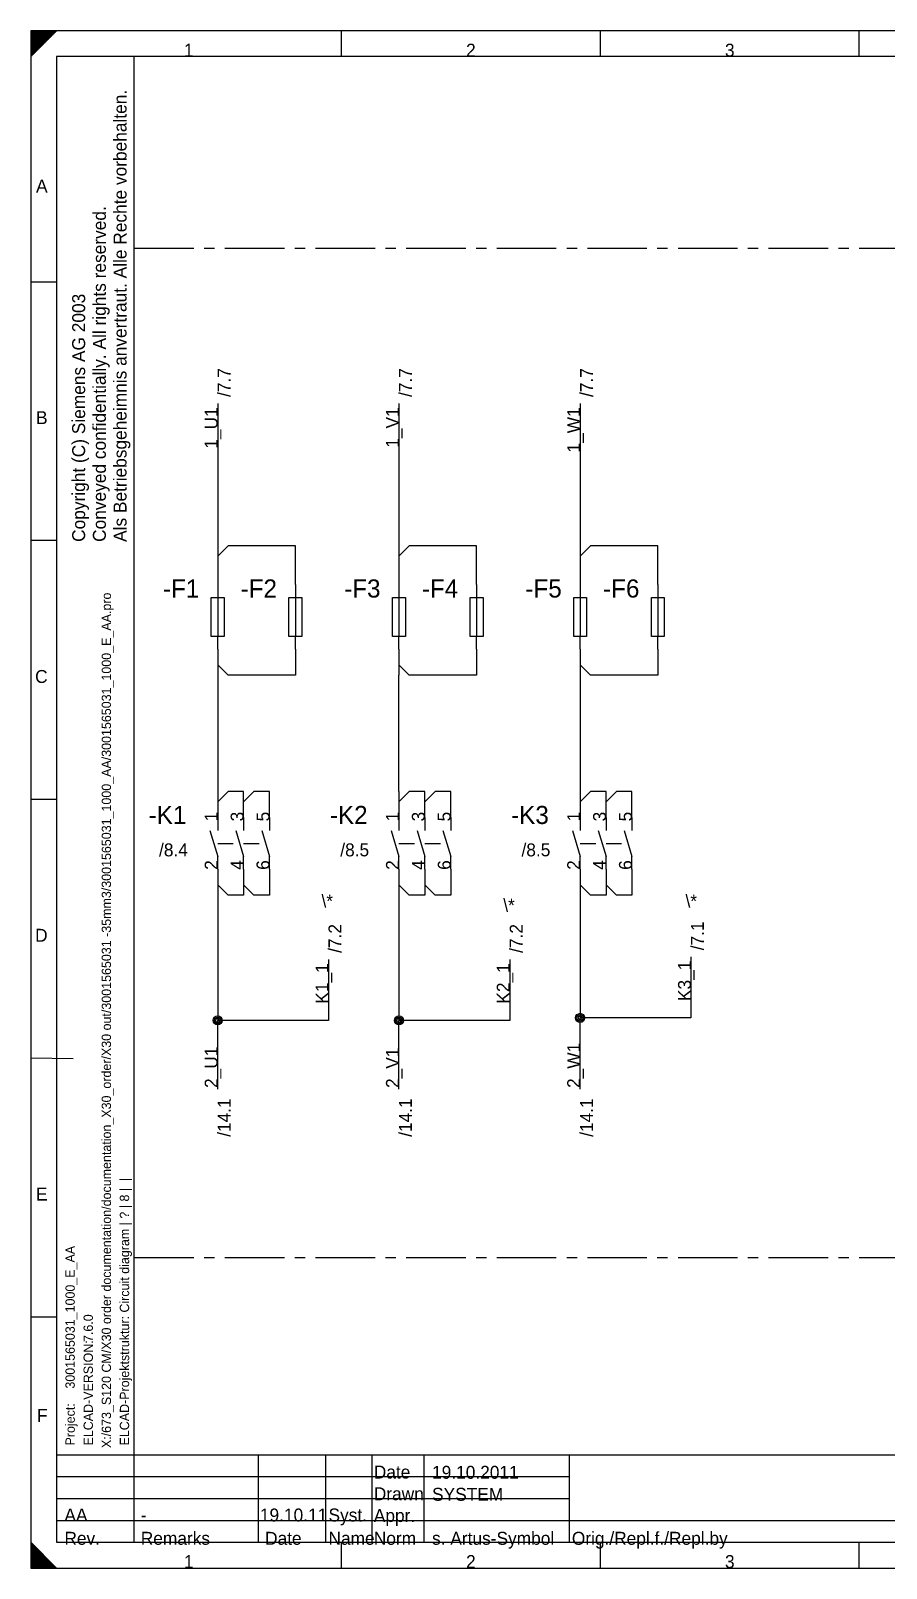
# Model space of a CAD drawing. Extents: x 0 to 420, y 0 to 297.
# Drawn here: x 0 to 165.2, y 0 to 297 of the extents above; entities that cross this region are included whole.
import ezdxf
from ezdxf.enums import TextEntityAlignment as Align

# ---------------------------------------------------------------- set-up
doc = ezdxf.new("R2010")
doc.units = 0
doc.header["$MEASUREMENT"] = 0
for name, pattern in [('LTY1', [0]), ('LTY4', [6, 3, -3]), ('LTY6', [17.5, 11.5, -2, 2, -2])]:
    doc.linetypes.add(name, pattern=pattern)
for name, color, linetype in [('GRAFIK', 7, 'LTY1'), ('PEN1', 7, 'LTY1'), ('PEN2', 7, 'LTY1'), ('PEN4', 7, 'LTY1'), ('PEN5', 7, 'LTY1'), ('PEN6', 7, 'LTY1'), ('SF', 7, 'LTY1'), ('SYMBOL', 7, 'LTY1')]:
    doc.layers.add(name, color=color, linetype=linetype)
doc.styles.add('NORMSCHRIFT', font='normwin')

# ---------------------------------------------------------------- blocks, each defined once
blk = doc.blocks.new('CD_FORM_AUD3')
at = {"layer": 'PEN1', "linetype": 'LTY1'}
for p, q in [((0, 297), (0, 0)), ((420, 297), (0, 297)), ((0, 297), (0, 292)), ((0, 292), (5, 297)), ((5, 297), (0, 297)), ((0, 297), (5, 297)), ((0, 296.95), (4.95, 296.95)), ((0, 296.9), (4.9, 296.9)), ((0, 296.85), (4.85, 296.85)), ((0, 296.8), (4.8, 296.8)), ((0, 296.75), (4.75, 296.75)), ((0, 296.7), (4.7, 296.7)), ((0, 296.65), (4.65, 296.65)), ((0, 296.6), (4.6, 296.6)), ((0, 296.55), (4.55, 296.55)), ((0, 296.5), (4.5, 296.5)), ((0, 296.45), (4.45, 296.45)), ((0, 296.4), (4.4, 296.4)), ((0, 296.35), (4.35, 296.35)), ((0, 296.3), (4.3, 296.3)), ((0, 296.25), (4.25, 296.25)), ((0, 296.2), (4.2, 296.2)), ((0, 296.15), (4.15, 296.15)), ((0, 296.1), (4.1, 296.1)), ((0, 296.05), (4.05, 296.05)), ((0, 296), (4, 296)), ((0, 295.95), (3.95, 295.95)), ((0, 295.9), (3.9, 295.9)), ((0, 295.85), (3.85, 295.85)), ((0, 295.8), (3.8, 295.8)), ((0, 295.75), (3.75, 295.75)), ((0, 295.7), (3.7, 295.7)), ((0, 295.65), (3.65, 295.65)), ((0, 295.6), (3.6, 295.6)), ((0, 295.55), (3.55, 295.55)), ((0, 295.5), (3.5, 295.5)), ((0, 295.45), (3.45, 295.45)), ((0, 295.4), (3.4, 295.4)), ((0, 295.35), (3.35, 295.35)), ((0, 295.3), (3.3, 295.3)), ((0, 295.25), (3.25, 295.25)), ((0, 295.2), (3.2, 295.2)), ((0, 295.15), (3.15, 295.15)), ((0, 295.1), (3.1, 295.1)), ((0, 295.05), (3.05, 295.05)), ((0, 295), (3, 295)), ((0, 294.95), (2.95, 294.95)), ((0, 294.9), (2.9, 294.9)), ((0, 294.85), (2.85, 294.85)), ((0, 294.8), (2.8, 294.8)), ((0, 294.75), (2.75, 294.75)), ((0, 294.7), (2.7, 294.7)), ((0, 294.65), (2.65, 294.65)), ((0, 294.6), (2.6, 294.6)), ((0, 294.55), (2.55, 294.55)), ((0, 294.5), (2.5, 294.5)), ((0, 294.45), (2.45, 294.45)), ((0, 294.4), (2.4, 294.4)), ((0, 294.35), (2.35, 294.35)), ((0, 294.3), (2.3, 294.3)), ((0, 294.25), (2.25, 294.25)), ((0, 294.2), (2.2, 294.2)), ((0, 294.15), (2.15, 294.15)), ((0, 294.1), (2.1, 294.1)), ((0, 294.05), (2.05, 294.05)), ((0, 294), (2, 294)), ((0, 293.95), (1.95, 293.95)), ((0, 293.9), (1.9, 293.9)), ((0, 293.85), (1.85, 293.85)), ((0, 293.8), (1.8, 293.8)), ((0, 293.75), (1.75, 293.75)), ((0, 293.7), (1.7, 293.7)), ((0, 293.65), (1.65, 293.65)), ((0, 293.6), (1.6, 293.6)), ((0, 293.55), (1.55, 293.55)), ((0, 293.5), (1.5, 293.5)), ((0, 293.45), (1.45, 293.45)), ((0, 293.4), (1.4, 293.4)), ((0, 293.35), (1.35, 293.35)), ((0, 293.3), (1.3, 293.3)), ((0, 293.25), (1.25, 293.25)), ((0, 293.2), (1.2, 293.2)), ((0, 293.15), (1.15, 293.15)), ((0, 293.1), (1.1, 293.1)), ((0, 293.05), (1.05, 293.05)), ((0, 293), (1, 293)), ((0, 292.95), (0.95, 292.95)), ((0, 292.9), (0.9, 292.9)), ((0, 292.85), (0.85, 292.85)), ((0, 292.8), (0.8, 292.8)), ((0, 292.75), (0.75, 292.75)), ((0, 292.7), (0.7, 292.7)), ((0, 292.65), (0.65, 292.65)), ((0, 292.6), (0.6, 292.6)), ((0, 292.55), (0.55, 292.55)), ((0, 292.5), (0.5, 292.5)), ((0, 292.45), (0.45, 292.45)), ((0, 292.4), (0.4, 292.4)), ((0, 292.35), (0.35, 292.35)), ((0, 292.3), (0.3, 292.3)), ((0, 292.25), (0.25, 292.25)), ((0, 292.2), (0.2, 292.2)), ((0, 292.15), (0.15, 292.15)), ((0, 292.1), (0.1, 292.1)), ((0, 292.05), (0.05, 292.05)), ((5, 0), (0, 5)), ((0, 5), (0, 0)), ((0, 4.95), (0.05, 4.95)), ((0, 4.9), (0.1, 4.9)), ((0, 4.85), (0.15, 4.85)), ((0, 4.8), (0.2, 4.8)), ((0, 4.75), (0.25, 4.75)), ((0, 4.7), (0.3, 4.7)), ((0, 4.65), (0.35, 4.65)), ((0, 4.6), (0.4, 4.6)), ((0, 4.55), (0.45, 4.55)), ((0, 4.5), (0.5, 4.5)), ((0, 4.45), (0.55, 4.45)), ((0, 4.4), (0.6, 4.4)), ((0, 4.35), (0.65, 4.35)), ((0, 4.3), (0.7, 4.3)), ((0, 4.25), (0.75, 4.25)), ((0, 4.2), (0.8, 4.2)), ((0, 4.15), (0.85, 4.15)), ((0, 4.1), (0.9, 4.1)), ((0, 4.05), (0.95, 4.05)), ((0, 4), (1, 4)), ((0, 3.95), (1.05, 3.95)), ((0, 3.9), (1.1, 3.9)), ((0, 3.85), (1.15, 3.85)), ((0, 3.8), (1.2, 3.8)), ((0, 3.75), (1.25, 3.75)), ((0, 3.7), (1.3, 3.7)), ((0, 3.65), (1.35, 3.65)), ((0, 3.6), (1.4, 3.6)), ((0, 3.55), (1.45, 3.55)), ((0, 3.5), (1.5, 3.5)), ((0, 3.45), (1.55, 3.45)), ((0, 3.4), (1.6, 3.4)), ((0, 3.35), (1.65, 3.35)), ((0, 3.3), (1.7, 3.3)), ((0, 3.25), (1.75, 3.25)), ((0, 3.2), (1.8, 3.2)), ((0, 3.15), (1.85, 3.15)), ((0, 3.1), (1.9, 3.1)), ((0, 3.05), (1.95, 3.05)), ((0, 3), (2, 3)), ((0, 2.95), (2.05, 2.95)), ((0, 2.9), (2.1, 2.9)), ((0, 2.85), (2.15, 2.85)), ((0, 2.8), (2.2, 2.8)), ((0, 2.75), (2.25, 2.75)), ((0, 2.7), (2.3, 2.7)), ((0, 2.65), (2.35, 2.65)), ((0, 2.6), (2.4, 2.6)), ((0, 2.55), (2.45, 2.55)), ((0, 2.5), (2.5, 2.5)), ((0, 2.45), (2.55, 2.45)), ((0, 2.4), (2.6, 2.4)), ((0, 2.35), (2.65, 2.35)), ((0, 2.3), (2.7, 2.3)), ((0, 2.25), (2.75, 2.25)), ((0, 2.2), (2.8, 2.2)), ((0, 2.15), (2.85, 2.15)), ((0, 2.1), (2.9, 2.1)), ((0, 2.05), (2.95, 2.05)), ((0, 2), (3, 2)), ((0, 1.95), (3.05, 1.95)), ((0, 1.9), (3.1, 1.9)), ((0, 1.85), (3.15, 1.85)), ((0, 1.8), (3.2, 1.8)), ((0, 1.75), (3.25, 1.75)), ((0, 1.7), (3.3, 1.7)), ((0, 1.65), (3.35, 1.65)), ((0, 1.6), (3.4, 1.6)), ((0, 1.55), (3.45, 1.55)), ((0, 1.5), (3.5, 1.5)), ((0, 1.45), (3.55, 1.45)), ((0, 1.4), (3.6, 1.4)), ((0, 1.35), (3.65, 1.35)), ((0, 1.3), (3.7, 1.3)), ((0, 1.25), (3.75, 1.25)), ((0, 1.2), (3.8, 1.2)), ((0, 1.15), (3.85, 1.15)), ((0, 1.1), (3.9, 1.1)), ((0, 1.05), (3.95, 1.05)), ((0, 1), (4, 1)), ((0, 0.95), (4.05, 0.95)), ((0, 0.9), (4.1, 0.9)), ((0, 0.85), (4.15, 0.85)), ((0, 0.8), (4.2, 0.8)), ((0, 0.75), (4.25, 0.75)), ((0, 0.7), (4.3, 0.7)), ((0, 0.65), (4.35, 0.65)), ((0, 0.6), (4.4, 0.6)), ((0, 0.55), (4.45, 0.55)), ((0, 0.5), (4.5, 0.5)), ((0, 0.45), (4.55, 0.45)), ((0, 0.4), (4.6, 0.4)), ((0, 0.35), (4.65, 0.35)), ((0, 0.3), (4.7, 0.3)), ((0, 0.25), (4.75, 0.25)), ((0, 0.2), (4.8, 0.2)), ((0, 0.15), (4.85, 0.15)), ((0, 0.1), (4.9, 0.1)), ((0, 0.05), (4.95, 0.05)), ((0, 0), (420, 0)), ((0, 0), (5, 0))]:
    blk.add_line(p, q, dxfattribs=at)
at = {"layer": 'PEN5', "linetype": 'LTY1'}
for p, q in [((415, 292), (5, 292)), ((5, 292), (5, 5)), ((20, 21.9), (20, 292)), ((5, 21.9), (415, 21.9)), ((5, 5), (415, 5))]:
    blk.add_line(p, q, dxfattribs=at)
at = {"layer": 'PEN6', "linetype": 'LTY1'}
for p, q in [((60, 292), (60, 297)), ((110, 292), (110, 297)), ((160, 292), (160, 297)), ((5, 248.4), (0, 248.4)), ((5, 198.5), (0, 198.5)), ((5, 148.5), (0, 148.5)), ((8.2, 98.4), (0, 98.5)), ((5, 48.5), (0, 48.5)), ((20, 5), (20, 21.9)), ((44, 5), (44, 21.9)), ((57, 5), (57, 21.9)), ((65.9, 21.9), (65.9, 5)), ((76, 5), (76, 21.9)), ((103.95, 21.9), (103.95, 5)), ((5, 17.68), (103.92, 17.68)), ((5, 13.45), (103.92, 13.45)), ((5, 9.2), (228.35, 9.2)), ((60, 0), (60, 5)), ((110, 0), (110, 5)), ((160, 0), (160, 5))]:
    blk.add_line(p, q, dxfattribs=at)
at = {"layer": 'PEN2', "style": 'NORMSCHRIFT'}
for s, p in [('1', (30.5, 292)), ('2', (85, 292)), ('3', (135, 292)), ('1', (30.5, 0)), ('2', (85, 0)), ('3', (135, 0))]:
    blk.add_text(s, height=2.5, dxfattribs=at).set_placement(p, align=Align.CENTER)
for s, p in [('Als Betriebsgeheimnis anvertraut. Alle Rechte vorbehalten.', (18.5, 198.25)), ('Conveyed confidentially. All rights reserved.', (14.5, 198.25))]:
    blk.add_text(s, height=2.5, rotation=90, dxfattribs=at).set_placement(p)
for s, p in [('A', (3.25, 265.75)), ('B', (3.25, 221)), ('C', (3.25, 171)), ('D', (3.25, 121)), ('E', (3.25, 71)), ('F', (3.25, 28.25))]:
    blk.add_text(s, height=2.5, dxfattribs=at).set_placement(p, align=Align.RIGHT)
for s, p in [('Date', (66.25, 17.3)), ('Drawn', (66.25, 13.1)), ('Appr.', (66.25, 8.9)), ('Rev.', (6.5, 4.5)), ('Remarks', (21.25, 4.5)), ('Date', (45.25, 4.5)), ('Name', (57.5, 4.5)), ('Norm', (66.25, 4.5))]:
    blk.add_text(s, height=2.5, dxfattribs=at).set_placement(p)
at = {"layer": 'PEN2', "style": 'NORMSCHRIFT', "flags": 8}
blk.add_attdef('CODE_178', (10.5, 198.25), '', height=2.5, rotation=90, dxfattribs=at)
for tag, p in [('CODE_520', (6.5, 17.25)), ('CODE_521', (21.25, 17.25)), ('CODE_522', (44.25, 17.25)), ('CODE_523', (57.5, 17.25)), ('CODE_170', (77.5, 17.25)), ('CODE_67', (106.75, 17.25)), ('CODE_66', (231.25, 17.25)), ('CODE_505', (299.25, 17.2)), ('CODE_1003', (370, 17.25)), ('CODE_1003', (398.15, 17.2)), ('CODE_524', (6.5, 13)), ('CODE_525', (21.25, 13)), ('CODE_526', (44.25, 13)), ('CODE_527', (57.5, 13)), ('CODE_171', (77.5, 13)), ('CODE_175', (106.75, 13)), ('CODE_65', (231.25, 13)), ('CODE_506', (299.25, 13.2)), ('CODE_1003', (369.95, 13)), ('CODE_528', (6.5, 9)), ('CODE_529', (21.25, 9)), ('CODE_530', (44.25, 9)), ('CODE_531', (57.5, 9)), ('CODE_172', (77.5, 9)), ('CODE_176', (106.75, 9)), ('CODE_166', (231.25, 9)), ('CODE_532', (297.75, 8.5)), ('CODE_534', (307.75, 8.5)), ('CODE_536', (321.75, 8.5)), ('CODE_68', (337.25, 6.5)), ('CODE_62', (408.25, 9)), ('CODE_70', (408.25, 9)), ('CODE_173', (77.5, 4.5)), ('CODE_73', (104.5, 4.5)), ('CODE_533', (297.75, 4.5)), ('CODE_535', (307.75, 4.5)), ('CODE_537', (321.75, 4.5))]:
    blk.add_attdef(tag, p, '', height=2.5, dxfattribs=at)
for tag, p in [('CODE_554', (362.8, 17.2)), ('CODE_507', (316, 6.5))]:
    blk.add_attdef(tag, text='', height=2.5, dxfattribs=at).set_placement(p, align=Align.CENTER)
for tag, p in [('CODE_1003', (396.75, 17.2)), ('CODE_1003', (396.75, 13)), ('CODE_512', (294.25, 6.7)), ('CODE_71', (407.75, 4.5))]:
    blk.add_attdef(tag, text='', height=2.5, dxfattribs=at).set_placement(p, align=Align.RIGHT)
at = {"layer": 'PEN4', "style": 'NORMSCHRIFT'}
for s, p in [('ELCAD-VERSION:', (12, 23.68)), ('Project:', (8.5, 23.68))]:
    blk.add_text(s, height=1.8, rotation=90, dxfattribs=at).set_placement(p)
at = {"layer": 'PEN4', "style": 'NORMSCHRIFT', "flags": 8}
for tag, p, height in [('CODE_400', (367.2, 278), 2), ('CODE_401', (367.2, 274.5), 2), ('CODE_402', (367.2, 271), 2), ('CODE_403', (367.2, 267.5), 2), ('CODE_404', (367.2, 264), 2), ('CODE_405', (367.2, 260.5), 2), ('CODE_406', (367.2, 257), 2), ('CODE_407', (367.2, 253.5), 2), ('CODE_408', (367.2, 250), 2), ('CODE_409', (367.2, 246.5), 2), ('CODE_410', (367.2, 243), 2), ('CODE_411', (367.2, 239.5), 2), ('CODE_412', (367.2, 236), 2), ('CODE_413', (367.2, 232.5), 2), ('CODE_414', (367.2, 229), 2), ('CODE_415', (367.2, 225.5), 2), ('CODE_416', (367.2, 222), 2), ('CODE_417', (367.2, 218.5), 2), ('CODE_418', (367.2, 215), 2), ('CODE_419', (367.2, 211.5), 2), ('CODE_420', (367.2, 208), 2), ('CODE_421', (367.2, 204.5), 2), ('CODE_422', (367.2, 201), 2), ('CODE_423', (367.2, 197.5), 2), ('CODE_424', (367.2, 194), 2), ('CODE_425', (367.2, 190.5), 2), ('CODE_426', (367.2, 187), 2), ('CODE_427', (367.2, 183.5), 2), ('CODE_428', (367.2, 180), 2), ('CODE_429', (367.2, 176.5), 2), ('CODE_430', (367.7, 165), 2), ('CODE_431', (367.7, 161.5), 2), ('CODE_432', (367.7, 158), 2), ('CODE_433', (367.7, 154.5), 2), ('CODE_434', (367.7, 151), 2), ('CODE_435', (367.7, 147.5), 2), ('CODE_436', (367.7, 144), 2), ('CODE_437', (367.7, 140.5), 2), ('CODE_438', (367.7, 137), 2), ('CODE_439', (367.7, 133.5), 2), ('CODE_440', (367.7, 130), 2), ('CODE_441', (367.7, 126.5), 2), ('CODE_442', (367.7, 123), 2), ('CODE_443', (367.7, 119.5), 2), ('CODE_444', (367.7, 116), 2), ('CODE_445', (367.7, 112.5), 2), ('CODE_446', (367.7, 109), 2), ('CODE_447', (367.7, 105.5), 2), ('CODE_448', (367.7, 102), 2), ('CODE_449', (367.7, 98.5), 2), ('CODE_450', (367.7, 95), 2), ('CODE_451', (367.7, 91.5), 2), ('CODE_452', (367.7, 88), 2), ('CODE_453', (367.7, 84.5), 2), ('CODE_454', (367.7, 81), 2), ('CODE_455', (367.7, 77.5), 2), ('CODE_456', (367.7, 74), 2), ('CODE_457', (367.7, 70.5), 2), ('CODE_458', (367.7, 67), 2), ('CODE_459', (367.7, 63.5), 2), ('CODE_460', (371.7, 55), 2), ('CODE_461', (371.7, 51.5), 2), ('CODE_462', (371.7, 48), 2), ('CODE_463', (371.7, 44.5), 2), ('CODE_464', (371.7, 41), 2), ('CODE_465', (371.7, 36.5), 2), ('CODE_466', (371.7, 33), 2), ('CODE_467', (371.7, 29.5), 2), ('CODE_468', (371.7, 26), 2), ('CODE_469', (371.7, 22.5), 2), ('CODE_76', (231.18, 5.2), 1.8), ('CODE_180', (262.68, 5.2), 1.8)]:
    blk.add_attdef(tag, p, '', height=height, dxfattribs=at)
for tag, p in [('CODE_189', (12, 43.67)), ('CODE_179', (8.5, 34.67)), ('CODE_2407', (15.5, 23.18)), ('CODE_64', (19, 23.68)), ('CODE_60', (19, 23.68)), ('CODE_63', (19, 23.68)), ('CODE_61', (19, 23.68)), ('CODE_57', (19, 23.68))]:
    blk.add_attdef(tag, p, '', height=1.8, rotation=90, dxfattribs=at)
for tag in ['CODE_190', 'CODE_372', 'CODE_373', 'CODE_39']:
    blk.add_attdef(tag, text='', height=2, dxfattribs=at).set_placement((364.4, 22.5), align=Align.RIGHT)
for tag, p in [('CODE_508', (206.5, 12)), ('CODE_509', (206.5, 9.5))]:
    blk.add_attdef(tag, text='', height=1.8, dxfattribs=at).set_placement(p, align=Align.CENTER)
blk = doc.blocks.new('FBAUD-MD')
at = {"layer": 'PEN1', "linetype": 'LTY6'}
for p, q in [((20, 255), (365, 255)), ((20, 60), (365, 60))]:
    blk.add_line(p, q, dxfattribs=at)
blk = doc.blocks.new('CD_K_ANO')
at = {"layer": 'PEN1', "linetype": 'LTY1'}
for p, q in [((0, 0), (0, -2.5)), ((-1.5, -2.5), (0, -7.5)), ((0, -10), (0, -7.5))]:
    blk.add_line(p, q, dxfattribs=at)
at = {"layer": 'PEN1', "style": 'NORMSCHRIFT', "flags": 8}
for tag in ['CODE_4', 'CODE_1', 'CODE_2']:
    blk.add_attdef(tag, text='', height=3.5, dxfattribs=at).set_placement((-6.05, -1.25), align=Align.RIGHT)
at = {"layer": 'PEN2', "style": 'NORMSCHRIFT', "flags": 8}
blk.add_attdef('CODE_21', (0, -0.75), '', height=2.5, rotation=90, dxfattribs=at)
for tag, p in [('CODE_10', (-5.75, -7.5)), ('CODE_3', (-5.75, -11))]:
    blk.add_attdef(tag, text='', height=2.5, dxfattribs=at).set_placement(p, align=Align.RIGHT)
blk.add_attdef('CODE_21', text='', height=2.5, rotation=90, dxfattribs=at).set_placement((0, -8.25), align=Align.RIGHT)
blk = doc.blocks.new('CD_K_ANO_N')
at = {"layer": 'PEN1', "linetype": 'LTY1'}
for p, q in [((0, 0), (0, -2.5)), ((-1.5, -2.5), (0, -7.5)), ((0, -10), (0, -7.5))]:
    blk.add_line(p, q, dxfattribs=at)
at = {"layer": 'PEN2', "style": 'NORMSCHRIFT', "flags": 8}
blk.add_attdef('CODE_21', (0, -0.75), '', height=2.5, rotation=90, dxfattribs=at)
for tag, p in [('CODE_10', (-5.75, -7.5)), ('CODE_3', (-5.75, -11))]:
    blk.add_attdef(tag, text='', height=2.5, dxfattribs=at).set_placement(p, align=Align.RIGHT)
blk.add_attdef('CODE_21', text='', height=2.5, rotation=90, dxfattribs=at).set_placement((0, -8.25), align=Align.RIGHT)
blk = doc.blocks.new('CD_F_F1')
at = {"layer": 'PEN1', "linetype": 'LTY1'}
for p, q in [((0, 0), (0, -2.5)), ((-1.25, -2.5), (1.25, -2.5)), ((-1.25, -10), (-1.25, -2.5)), ((0, -2.5), (0, -10)), ((1.25, -2.5), (1.25, -10)), ((1.25, -10), (-1.25, -10)), ((0, -12.5), (0, -10))]:
    blk.add_line(p, q, dxfattribs=at)
at = {"layer": 'PEN1', "style": 'NORMSCHRIFT', "flags": 8}
for tag in ['CODE_4', 'CODE_1', 'CODE_2']:
    blk.add_attdef(tag, text='', height=3.5, dxfattribs=at).set_placement((-8.55, -2.5), align=Align.RIGHT)
at = {"layer": 'PEN2', "style": 'NORMSCHRIFT', "flags": 8}
blk.add_attdef('CODE_21', (0, -1), '', height=2.5, rotation=90, dxfattribs=at)
for tag, p in [('CODE_31', (-8.25, -8.75)), ('CODE_3', (-8.25, -12.5)), ('CODE_40', (-8.25, -16.5))]:
    blk.add_attdef(tag, text='', height=2.5, dxfattribs=at).set_placement(p, align=Align.RIGHT)
blk.add_attdef('CODE_21', text='', height=2.5, rotation=90, dxfattribs=at).set_placement((0, -12), align=Align.RIGHT)
blk = doc.blocks.new('CD_POT_W1U')
at = {"layer": 'PEN2', "style": 'NORMSCHRIFT', "flags": 8}
blk.add_attdef('CODE_10', (2.5, 1.25), '', height=2.5, rotation=90, dxfattribs=at)
blk.add_attdef('CODE_4', text='', height=2.5, rotation=90, dxfattribs=at).set_placement((0, -0.75), align=Align.RIGHT)
blk = doc.blocks.new('CD_POT_W1D')
at = {"layer": 'PEN2', "style": 'NORMSCHRIFT', "flags": 8}
blk.add_attdef('CODE_4', (0, 0.25), '', height=2.5, rotation=90, dxfattribs=at)
blk.add_attdef('CODE_10', text='', height=2.5, rotation=90, dxfattribs=at).set_placement((2.5, -1.75), align=Align.RIGHT)

msp = doc.modelspace()

# ---------------------------------------------------------------- linework, layer by layer
at = {"layer": 'PEN1', "linetype": 'LTY1'}
for p, q in [((36.1, 225), (36.1, 197.5)), ((71.1, 225), (71.1, 197.5)), ((106.1, 225), (106.1, 197.5)), ((36.1, 197.5), (36.1, 190)), ((38.1, 197.5), (36.1, 195.5)), ((51.1, 197.5), (38.1, 197.5)), ((51.1, 190), (51.1, 197.5)), ((71.1, 197.5), (71.1, 190)), ((73.1, 197.5), (71.1, 195.5)), ((86.1, 197.5), (73.1, 197.5)), ((86.1, 190), (86.1, 197.5)), ((106.1, 197.5), (106.1, 190)), ((108.1, 197.5), (106.1, 195.5)), ((121.1, 197.5), (108.1, 197.5)), ((121.1, 190), (121.1, 197.5)), ((36.1, 177.5), (36.1, 172.5)), ((51.1, 177.5), (51.1, 172.5)), ((71.1, 177.5), (71.1, 172.5)), ((86.1, 177.5), (86.1, 172.5)), ((106.1, 177.5), (106.1, 172.5)), ((121.1, 177.5), (121.1, 172.5)), ((38.1, 172.5), (36.1, 174.5)), ((36.1, 172.5), (36.1, 150)), ((51.1, 172.5), (38.1, 172.5)), ((73.1, 172.5), (71.1, 174.5)), ((71.1, 150), (71.1, 172.5)), ((86.1, 172.5), (73.1, 172.5)), ((108.1, 172.5), (106.1, 174.5)), ((106.1, 172.5), (106.1, 150)), ((121.1, 172.5), (108.1, 172.5)), ((36.1, 150), (36.1, 145)), ((38.1, 150), (36.1, 148)), ((41.1, 150), (38.1, 150)), ((41.1, 145), (41.1, 150)), ((43.1, 150), (41.1, 148)), ((46.1, 150), (43.1, 150)), ((46.1, 145), (46.1, 150)), ((71.1, 150), (71.1, 145)), ((73.1, 150), (71.1, 148)), ((76.1, 150), (73.1, 150)), ((76.1, 145), (76.1, 150)), ((78.1, 150), (76.1, 148)), ((81.1, 150), (78.1, 150)), ((81.1, 145), (81.1, 150)), ((106.1, 150), (106.1, 145)), ((108.1, 150), (106.1, 148)), ((111.1, 150), (108.1, 150)), ((111.1, 145), (111.1, 150)), ((113.1, 150), (111.1, 148)), ((116.1, 150), (113.1, 150)), ((116.1, 145), (116.1, 150)), ((36.1, 135), (36.1, 130)), ((41.1, 135), (41.1, 130)), ((46.1, 135), (46.1, 130)), ((71.1, 135), (71.1, 130)), ((76.1, 135), (76.1, 130)), ((81.1, 135), (81.1, 130)), ((106.1, 135), (106.1, 130)), ((111.1, 135), (111.1, 130)), ((116.1, 135), (116.1, 130)), ((38.1, 130), (36.1, 132)), ((43.1, 130), (41.1, 132)), ((73.1, 130), (71.1, 132)), ((78.1, 130), (76.1, 132)), ((108.1, 130), (106.1, 132)), ((113.1, 130), (111.1, 132)), ((36.1, 130), (36.1, 105.8)), ((41.1, 130), (38.1, 130)), ((46.1, 130), (43.1, 130)), ((71.1, 130), (71.1, 105.8)), ((76.1, 130), (73.1, 130)), ((81.1, 130), (78.1, 130)), ((106.1, 130), (106.1, 106.3)), ((111.1, 130), (108.1, 130)), ((116.1, 130), (113.1, 130)), ((57.5, 117.6), (57.5, 105.8)), ((92.5, 117.6), (92.5, 105.8)), ((127.5, 118.1), (127.5, 106.3)), ((36.1, 92.5), (36.1, 105.8)), ((57.5, 105.8), (36.1, 105.8)), ((71.1, 92.5), (71.1, 105.8)), ((92.5, 105.8), (71.1, 105.8)), ((106.1, 92.5), (106.1, 106.3)), ((127.5, 106.3), (106.1, 106.3))]:
    msp.add_line(p, q, dxfattribs=at)
at = {"layer": 'PEN1', "linetype": 'LTY4'}
for p, q in [((36.1, 140), (41.1, 140)), ((41.1, 140), (46.1, 140)), ((71.1, 140), (76.1, 140)), ((76.1, 140), (81.1, 140)), ((106.1, 140), (111.1, 140)), ((111.1, 140), (116.1, 140))]:
    msp.add_line(p, q, dxfattribs=at)
at = {"layer": 'PEN1', "linetype": 'LTY1'}
for centre, radius in [((106.1, 106.3), 0.875), ((36.1, 105.8), 0.875), ((36.1, 105.8), 0.625), ((36.1, 105.8), 0.375), ((71.1, 105.8), 0.875), ((71.1, 105.8), 0.625), ((71.1, 105.8), 0.375), ((106.1, 106.3), 0.625), ((106.1, 106.3), 0.375)]:
    msp.add_circle(centre, radius, dxfattribs=at)

# ---------------------------------------------------------------- block references
at = {"layer": 'GRAFIK'}
msp.add_blockref('FBAUD-MD', (0, 0), dxfattribs=at)
at = {"layer": 'SF'}
ref = msp.add_blockref('CD_FORM_AUD3', (0, 0), dxfattribs=at)
ref.add_attrib('CODE_170', '19.10.2011', (77.5, 17.25), dxfattribs={"layer": 'PEN2', "height": 2.5, "style": 'NORMSCHRIFT', "flags": 8})
ref.add_attrib('CODE_171', 'SYSTEM', (77.5, 13), dxfattribs={"layer": 'PEN2', "height": 2.5, "style": 'NORMSCHRIFT', "flags": 8})
ref.add_attrib('CODE_173', 's. Artus-Symbol', (77.5, 4.5), dxfattribs={"layer": 'PEN2', "height": 2.5, "style": 'NORMSCHRIFT', "flags": 8})
ref.add_attrib('CODE_179', '3001565031_1000_E_AA', (8.5, 34.67), dxfattribs={"layer": 'PEN4', "height": 1.8, "rotation": 90, "style": 'NORMSCHRIFT', "flags": 8})
ref.add_attrib('CODE_189', '7.6.0', (12, 43.67), dxfattribs={"layer": 'PEN4', "height": 1.8, "rotation": 90, "style": 'NORMSCHRIFT', "flags": 8})
ref.add_attrib('CODE_528', 'AA', (6.5, 9), dxfattribs={"layer": 'PEN2', "height": 2.5, "style": 'NORMSCHRIFT', "flags": 8})
ref.add_attrib('CODE_529', '-', (21.25, 9), dxfattribs={"layer": 'PEN2', "height": 2.5, "style": 'NORMSCHRIFT', "flags": 8})
ref.add_attrib('CODE_530', '19.10.11', (44.25, 9), dxfattribs={"layer": 'PEN2', "height": 2.5, "style": 'NORMSCHRIFT', "flags": 8})
ref.add_attrib('CODE_531', 'Syst.', (57.5, 9), dxfattribs={"layer": 'PEN2', "height": 2.5, "style": 'NORMSCHRIFT', "flags": 8})
at = {"layer": 'SYMBOL'}
for name, p, values in [('CD_POT_W1U', (36.1, 225), {'CODE_4': '1_U1', 'CODE_10': '/7.7'}), ('CD_POT_W1U', (71.1, 225), {'CODE_4': '1_V1', 'CODE_10': '/7.7'}), ('CD_POT_W1U', (106.1, 225), {'CODE_4': '1_W1', 'CODE_10': '/7.7'}), ('CD_POT_W1U', (127.5, 118.1), {'CODE_4': 'K3_1', 'CODE_10': '/7.1'}), ('CD_POT_W1U', (57.5, 117.6), {'CODE_4': 'K1_1', 'CODE_10': '/7.2'}), ('CD_POT_W1U', (92.5, 117.6), {'CODE_4': 'K2_1', 'CODE_10': '/7.2'}), ('CD_POT_W1D', (106.1, 92.5), {'CODE_4': '2_W1', 'CODE_10': '/14.1'}), ('CD_POT_W1D', (36.1, 92.5), {'CODE_4': '2_U1', 'CODE_10': '/14.1'}), ('CD_POT_W1D', (71.1, 92.5), {'CODE_4': '2_V1', 'CODE_10': '/14.1'})]:
    msp.add_blockref(name, p, dxfattribs=at).add_auto_attribs(values)
for p in [(36.1, 190), (51.1, 190), (71.1, 190), (86.1, 190), (106.1, 190), (121.1, 190)]:
    msp.add_blockref('CD_F_F1', p, dxfattribs=at)
ref = msp.add_blockref('CD_K_ANO', (36.1, 145), dxfattribs=at)
ref.add_attrib('CODE_21', '1', (36.1, 144.25), dxfattribs={"layer": 'PEN2', "height": 2.5, "rotation": 90, "style": 'NORMSCHRIFT', "flags": 8})
ref.add_attrib('CODE_21', '2', dxfattribs={"layer": 'PEN2', "height": 2.5, "rotation": 90, "style": 'NORMSCHRIFT', "flags": 8}).set_placement((36.1, 136.75), align=Align.RIGHT)
ref.add_attrib('CODE_10', '/8.4', dxfattribs={"layer": 'PEN2', "height": 2.5, "style": 'NORMSCHRIFT', "flags": 8}).set_placement((30.35, 137.5), align=Align.RIGHT)
ref = msp.add_blockref('CD_K_ANO_N', (41.1, 145), dxfattribs=at)
ref.add_attrib('CODE_21', '3', (41.1, 144.25), dxfattribs={"layer": 'PEN2', "height": 2.5, "rotation": 90, "style": 'NORMSCHRIFT', "flags": 8})
ref.add_attrib('CODE_21', '4', dxfattribs={"layer": 'PEN2', "height": 2.5, "rotation": 90, "style": 'NORMSCHRIFT', "flags": 8}).set_placement((41.1, 136.75), align=Align.RIGHT)
ref = msp.add_blockref('CD_K_ANO_N', (46.1, 145), dxfattribs=at)
ref.add_attrib('CODE_21', '5', (46.1, 144.25), dxfattribs={"layer": 'PEN2', "height": 2.5, "rotation": 90, "style": 'NORMSCHRIFT', "flags": 8})
ref.add_attrib('CODE_21', '6', dxfattribs={"layer": 'PEN2', "height": 2.5, "rotation": 90, "style": 'NORMSCHRIFT', "flags": 8}).set_placement((46.1, 136.75), align=Align.RIGHT)
ref = msp.add_blockref('CD_K_ANO', (71.1, 145), dxfattribs=at)
ref.add_attrib('CODE_21', '1', (71.1, 144.25), dxfattribs={"layer": 'PEN2', "height": 2.5, "rotation": 90, "style": 'NORMSCHRIFT', "flags": 8})
ref.add_attrib('CODE_21', '2', dxfattribs={"layer": 'PEN2', "height": 2.5, "rotation": 90, "style": 'NORMSCHRIFT', "flags": 8}).set_placement((71.1, 136.75), align=Align.RIGHT)
ref.add_attrib('CODE_10', '/8.5', dxfattribs={"layer": 'PEN2', "height": 2.5, "style": 'NORMSCHRIFT', "flags": 8}).set_placement((65.35, 137.5), align=Align.RIGHT)
ref = msp.add_blockref('CD_K_ANO_N', (76.1, 145), dxfattribs=at)
ref.add_attrib('CODE_21', '3', (76.1, 144.25), dxfattribs={"layer": 'PEN2', "height": 2.5, "rotation": 90, "style": 'NORMSCHRIFT', "flags": 8})
ref.add_attrib('CODE_21', '4', dxfattribs={"layer": 'PEN2', "height": 2.5, "rotation": 90, "style": 'NORMSCHRIFT', "flags": 8}).set_placement((76.1, 136.75), align=Align.RIGHT)
ref = msp.add_blockref('CD_K_ANO_N', (81.1, 145), dxfattribs=at)
ref.add_attrib('CODE_21', '5', (81.1, 144.25), dxfattribs={"layer": 'PEN2', "height": 2.5, "rotation": 90, "style": 'NORMSCHRIFT', "flags": 8})
ref.add_attrib('CODE_21', '6', dxfattribs={"layer": 'PEN2', "height": 2.5, "rotation": 90, "style": 'NORMSCHRIFT', "flags": 8}).set_placement((81.1, 136.75), align=Align.RIGHT)
ref = msp.add_blockref('CD_K_ANO', (106.1, 145), dxfattribs=at)
ref.add_attrib('CODE_21', '1', (106.1, 144.25), dxfattribs={"layer": 'PEN2', "height": 2.5, "rotation": 90, "style": 'NORMSCHRIFT', "flags": 8})
ref.add_attrib('CODE_21', '2', dxfattribs={"layer": 'PEN2', "height": 2.5, "rotation": 90, "style": 'NORMSCHRIFT', "flags": 8}).set_placement((106.1, 136.75), align=Align.RIGHT)
ref.add_attrib('CODE_10', '/8.5', dxfattribs={"layer": 'PEN2', "height": 2.5, "style": 'NORMSCHRIFT', "flags": 8}).set_placement((100.35, 137.5), align=Align.RIGHT)
ref = msp.add_blockref('CD_K_ANO_N', (111.1, 145), dxfattribs=at)
ref.add_attrib('CODE_21', '3', (111.1, 144.25), dxfattribs={"layer": 'PEN2', "height": 2.5, "rotation": 90, "style": 'NORMSCHRIFT', "flags": 8})
ref.add_attrib('CODE_21', '4', dxfattribs={"layer": 'PEN2', "height": 2.5, "rotation": 90, "style": 'NORMSCHRIFT', "flags": 8}).set_placement((111.1, 136.75), align=Align.RIGHT)
ref = msp.add_blockref('CD_K_ANO_N', (116.1, 145), dxfattribs=at)
ref.add_attrib('CODE_21', '5', (116.1, 144.25), dxfattribs={"layer": 'PEN2', "height": 2.5, "rotation": 90, "style": 'NORMSCHRIFT', "flags": 8})
ref.add_attrib('CODE_21', '6', dxfattribs={"layer": 'PEN2', "height": 2.5, "rotation": 90, "style": 'NORMSCHRIFT', "flags": 8}).set_placement((116.1, 136.75), align=Align.RIGHT)

# ---------------------------------------------------------------- texts
at = {"layer": 'PEN1', "style": 'NORMSCHRIFT'}
for s, p in [('-F1', (32.55, 187.5)), ('-F2', (47.55, 187.5)), ('-F3', (67.55, 187.5)), ('-F4', (82.55, 187.5)), ('-F5', (102.55, 187.5)), ('-F6', (117.55, 187.5)), ('-K1', (30.05, 143.75)), ('-K2', (65.05, 143.75)), ('-K3', (100.05, 143.75))]:
    msp.add_text(s, height=3.5, dxfattribs=at).set_placement(p, align=Align.RIGHT)
at = {"layer": 'PEN2', "style": 'NORMSCHRIFT'}
msp.add_text('Copyright (C) Siemens AG 2003', height=2.5, rotation=90, dxfattribs=at).set_placement((10.5, 198.25))
for s, p in [('\\*', (56.15, 127.6)), ('\\*', (91.25, 126.8)), ('\\*', (126.45, 127.6)), ('Orig./Repl.f./Repl.by  ', (104.5, 4.5))]:
    msp.add_text(s, height=2.5, dxfattribs=at).set_placement(p)
at = {"layer": 'PEN4', "style": 'NORMSCHRIFT'}
for s, p in [('X:/673_S120 CM/X30 order documentation/documentation_X30_order/X30 out/3001565031 -35mm3/3001565031_1000_AA/3001565031_1000_E_AA.pro', (15.5, 23.18)), ('ELCAD-Projektstruktur: Circuit diagram | ? | 8 |  | ', (19, 23.68))]:
    msp.add_text(s, height=1.8, rotation=90, dxfattribs=at).set_placement(p)

doc.saveas('drawing.dxf')
